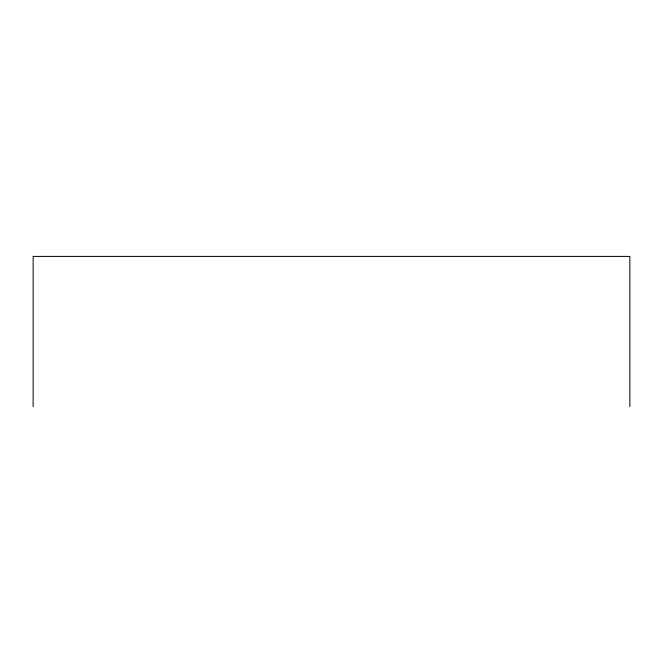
<?xml version="1.0" encoding="UTF-8"?>
<svg xmlns="http://www.w3.org/2000/svg" width="663" height="663" viewBox="0 0 663 663"><rect width="100%" height="100%" fill="white"/><g stroke="black" fill="none" stroke-linecap="round" stroke-linejoin="round"><path stroke-width="0.99" d="M629.85 406.593L629.85 256.407L33.15 256.407L33.15 406.593"/></g></svg>
